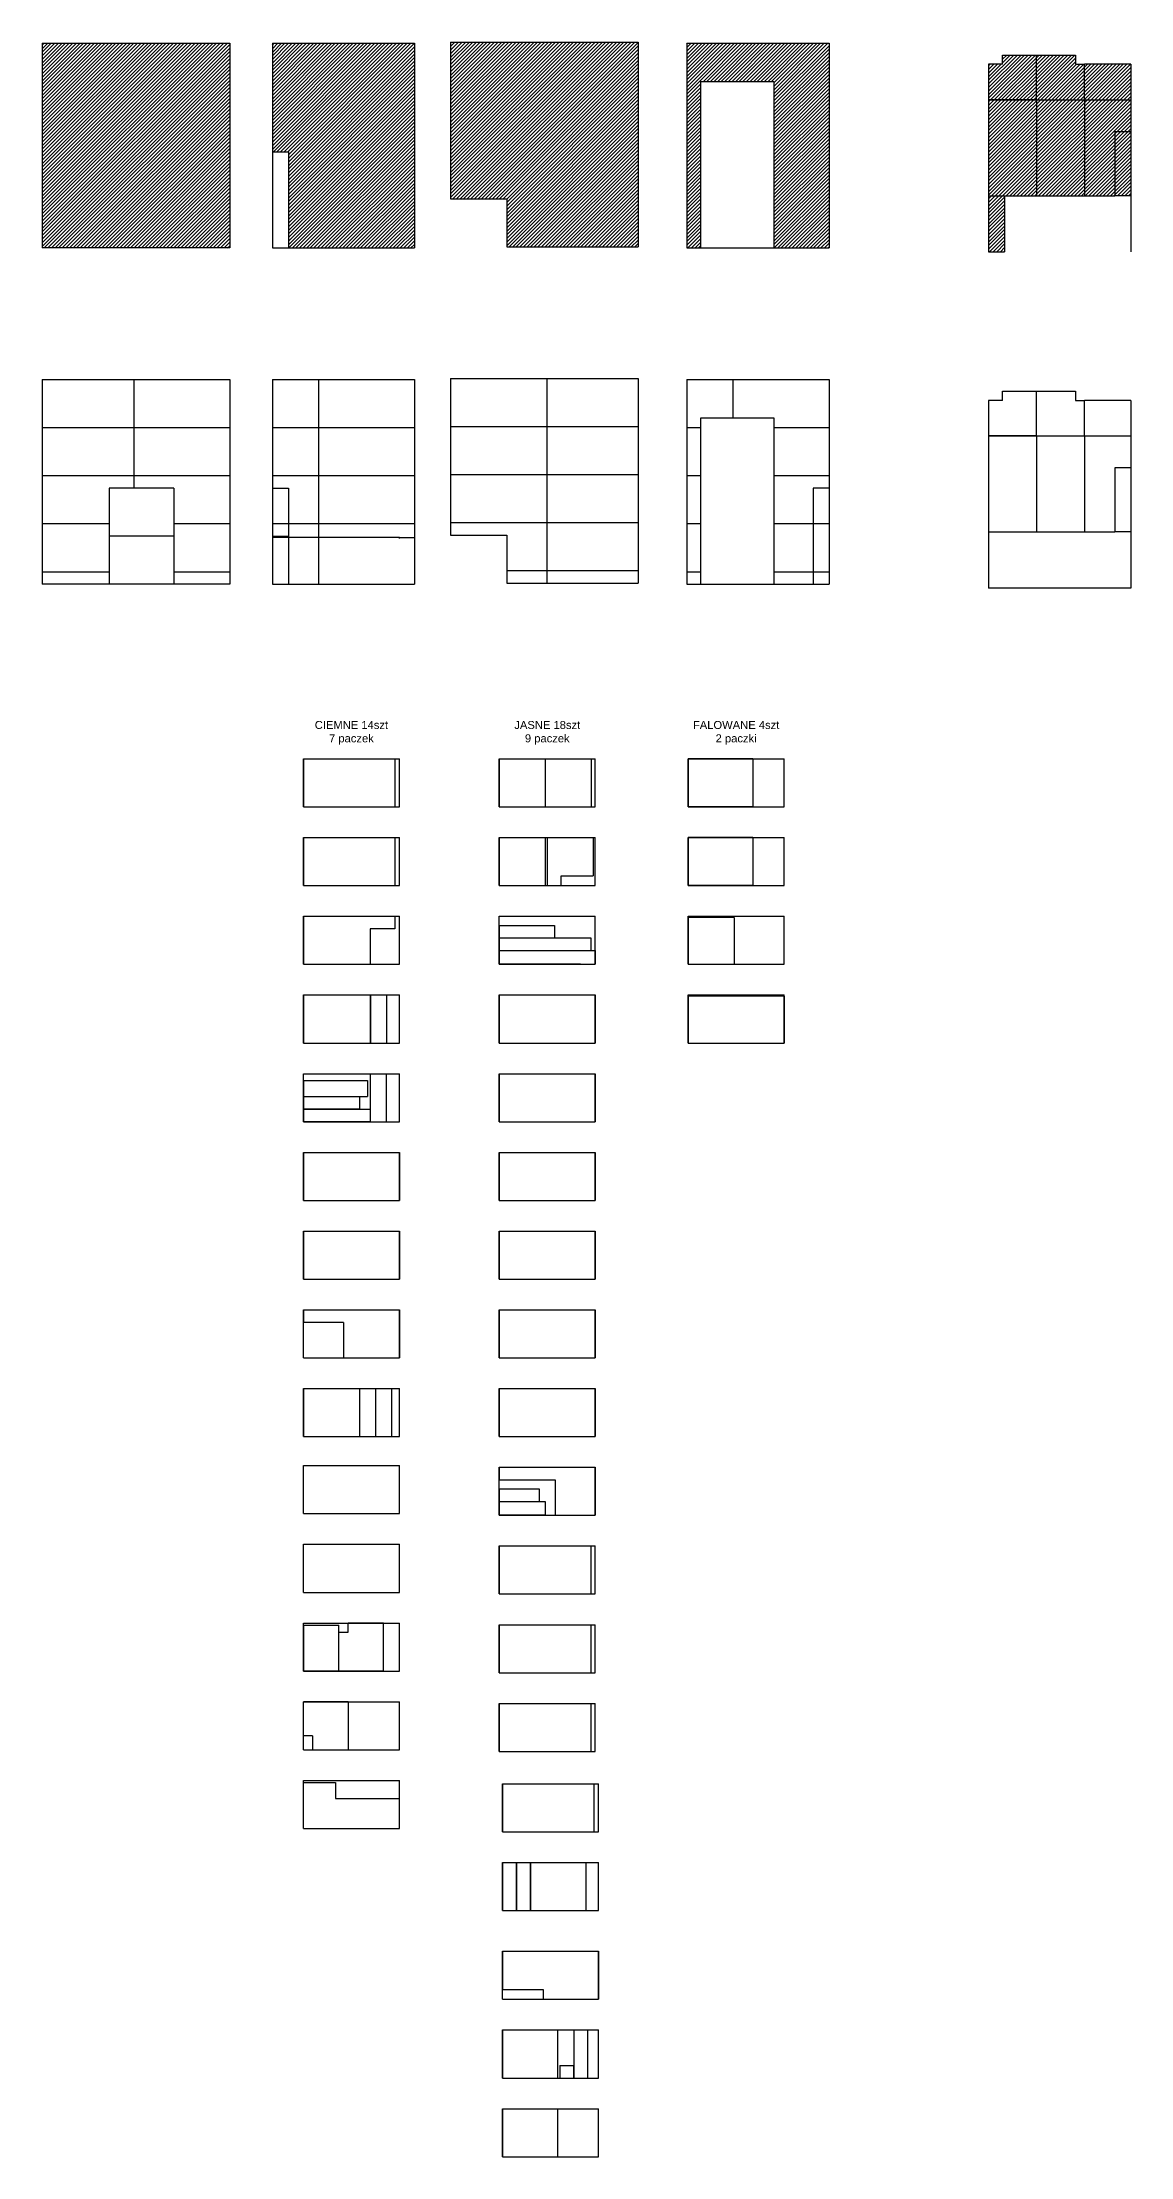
# Model space of a CAD drawing. Header units: millimetres. Extents: x 169 to 4368, y -1049 to 1924.
# Drawn here: x 3009 to 4368, y -1049 to 1593 of the extents above; entities that cross this region are included whole.
import ezdxf

# ---------------------------------------------------------------- set-up
doc = ezdxf.new("R2010")
doc.units = ezdxf.units.MM
doc.layers.add('Płytki', color=161, linetype='Continuous')

# ---------------------------------------------------------------- blocks, each defined once
blk = doc.blocks.new('Z$W@#11007')
for p, q in [((0, 0), (0, 60)), ((0, 60), (120, 60)), ((120, 0), (120, 60)), ((0, 0), (120, 0))]:
    blk.add_line(p, q)
blk = doc.blocks.new('Z$W@#4361')
at = {"layer": 'Płytki'}
for p, q in [((0, 120), (57.5, 120)), ((0, 120), (0, 0)), ((57.5, 120), (57.5, 80)), ((57.5, 80), (37.5, 80)), ((37.5, 80), (37.5, 0)), ((0, 0), (37.5, 0))]:
    blk.add_line(p, q, dxfattribs=at)
blk = doc.blocks.new('Z$W@#16376')
at = {"layer": 'Płytki'}
for p, q in [((20, 80), (0, 80)), ((0, 80), (0, 0)), ((20, 80), (20, 0)), ((20, 0), (0, 0))]:
    blk.add_line(p, q, dxfattribs=at)
blk = doc.blocks.new('Z$W@#27921')
at = {"layer": 'Płytki'}
for p, q in [((17.5, 44.3), (17.5, 55.8)), ((17.5, 55.8), (60, 55.8)), ((60, 0), (60, 55.8)), ((17.5, 44.3), (0, 44.3)), ((0, 44.3), (0, 0)), ((60, 0), (0, 0))]:
    blk.add_line(p, q, dxfattribs=at)
blk = doc.blocks.new('Z$W@#22030')
at = {"layer": 'Płytki'}
for p, q in [((0, 0), (0, 55.8)), ((0, 55.8), (48.45, 55.8)), ((48.45, 55.8), (48.45, 44.3)), ((48.45, 44.3), (60, 44.3)), ((60, 0), (60, 44.3)), ((0, 0), (60, 0))]:
    blk.add_line(p, q, dxfattribs=at)
blk = doc.blocks.new('Z$W@#20940')
at = {"layer": 'Płytki'}
for p, q in [((57.5, 44.3), (0, 44.3)), ((0, 0), (0, 44.3)), ((57.5, 44.3), (57.5, 0)), ((0, 0), (57.5, 0))]:
    blk.add_line(p, q, dxfattribs=at)
blk = doc.blocks.new('Z$W@#32261')
at = {"layer": 'Płytki'}
for p, q in [((82.2, -21.9), (82.2, -91.9)), ((259.7, -21), (259.7, -91.9)), ((259.7, -91.9), (82.2, -91.9))]:
    blk.add_line(p, q, dxfattribs=at)
for name, p in [('Z$W@#27921', (82.2, 98.1)), ('Z$W@#22030', (142.2, 98.1)), ('Z$W@#20940', (202.2, 98.1)), ('Z$W@#4361', (202.2, -21.9)), ('Z$W@#16376', (239.7, -21.9))]:
    blk.add_blockref(name, p, dxfattribs=at)
at = {"layer": 'Płytki', "rotation": -90.00000000000001}
for p in [(82.2, 98.1), (142.2, 98.1)]:
    blk.add_blockref('Z$W@#11007', p, dxfattribs=at)
blk = doc.blocks.new('Z$W@#31088')
for p, q in [((0, 0), (0, 60)), ((0, 60), (120, 60)), ((120, 0), (120, 60)), ((0, 0), (120, 0))]:
    blk.add_line(p, q)
blk = doc.blocks.new('Z$W@#18045')
at = {"layer": 'Płytki'}
for p, q in [((0, 60), (0, 0)), ((0, 60), (114.3, 60)), ((114.3, 60), (114.3, 0)), ((0, 0), (114.3, 0))]:
    blk.add_line(p, q, dxfattribs=at)
blk = doc.blocks.new('Z$W@#22759')
at = {"layer": 'Płytki'}
for p, q in [((0, 60), (0, 0)), ((0, 60), (114.3, 60)), ((114.3, 60), (114.3, 0)), ((0, 0), (114.3, 0))]:
    blk.add_line(p, q, dxfattribs=at)
blk = doc.blocks.new('Z$W@#25361')
at = {"layer": 'Płytki'}
for p, q in [((0, 60), (0, 0)), ((0, 60), (114.3, 60)), ((114.3, 60), (114.3, 44.3)), ((83.3, 44.3), (83.3, 0)), ((114.3, 44.3), (83.3, 44.3)), ((0, 0), (83.3, 0))]:
    blk.add_line(p, q, dxfattribs=at)
blk = doc.blocks.new('Z$W@#11937')
at = {"layer": 'Płytki'}
for p, q in [((0, 60), (0, 0)), ((0, 60), (83.3, 60)), ((83.3, 60), (83.3, 0)), ((0, 0), (83.3, 0))]:
    blk.add_line(p, q, dxfattribs=at)
blk = doc.blocks.new('Z$W@#22444')
at = {"layer": 'Płytki'}
for p, q in [((0, 15.7), (0, 0)), ((0, 15.7), (83.3, 15.7)), ((83.3, 0), (0, 0)), ((83.3, 15.7), (83.3, 0))]:
    blk.add_line(p, q, dxfattribs=at)
blk = doc.blocks.new('Z$W@#26266')
at = {"layer": 'Płytki'}
for p, q in [((0, 60), (0, 0)), ((0, 60), (120, 60)), ((120, 60), (120, 0)), ((0, 0), (120, 0))]:
    blk.add_line(p, q, dxfattribs=at)
blk = doc.blocks.new('Z$W@#25380')
at = {"layer": 'Płytki'}
for p, q in [((0, 60), (0, 0)), ((0, 60), (120, 60)), ((120, 60), (120, 0)), ((0, 0), (120, 0))]:
    blk.add_line(p, q, dxfattribs=at)
blk = doc.blocks.new('Z$W@#13917')
at = {"layer": 'Płytki'}
for p, q in [((0, 60), (0, 44.3)), ((0, 60), (120, 60)), ((120, 60), (120, 0)), ((50, 44.3), (0, 44.3)), ((50, 44.3), (50, 0)), ((50, 0), (120, 0))]:
    blk.add_line(p, q, dxfattribs=at)
blk = doc.blocks.new('Z$W@#30254')
at = {"layer": 'Płytki'}
for p, q in [((0, 60), (0, 0)), ((0, 60), (70, 60)), ((70, 60), (70, 0)), ((0, 0), (70, 0))]:
    blk.add_line(p, q, dxfattribs=at)
blk = doc.blocks.new('Z$W@#31819')
at = {"layer": 'Płytki'}
for p, q in [((0, 15.7), (0, 0)), ((0, 15.7), (70, 15.7)), ((70, 0), (0, 0)), ((70, 15.7), (70, 0))]:
    blk.add_line(p, q, dxfattribs=at)
blk = doc.blocks.new('Z$W@#6873')
at = {"layer": 'Płytki'}
for p, q in [((0, 60), (0, 0)), ((81, 60), (0, 60)), ((81, 60), (81, 0)), ((81, 0), (0, 0))]:
    blk.add_line(p, q, dxfattribs=at)
blk = doc.blocks.new('Z$W@#22718')
at = {"layer": 'Płytki'}
for p, q in [((81, 60), (0, 60)), ((0, 60), (0, 0)), ((81, 60), (81, 0)), ((81, 0), (0, 0))]:
    blk.add_line(p, q, dxfattribs=at)
blk = doc.blocks.new('Z$W@#20249')
at = {"layer": 'Płytki'}
for p, q in [((57.5, 58.5), (0, 58.5)), ((0, 58.5), (0, 0)), ((57.5, 58.5), (57.5, 0)), ((0, 0), (57.5, 0))]:
    blk.add_line(p, q, dxfattribs=at)
blk = doc.blocks.new('Z$W@#13133')
at = {"layer": 'Płytki'}
for p, q in [((120, 58.5), (0, 58.5)), ((0, 58.5), (0, 0)), ((120, 58.5), (120, 0)), ((0, 0), (120, 0))]:
    blk.add_line(p, q, dxfattribs=at)
blk = doc.blocks.new('Z$W@#24025')
at = {"layer": 'Płytki'}
for p, q in [((0, 60), (0, 0)), ((0, 60), (57.5, 60)), ((57.5, 60), (57.5, 0)), ((0, 0), (57.5, 0))]:
    blk.add_line(p, q, dxfattribs=at)
blk = doc.blocks.new('Z$W@#16974')
at = {"layer": 'Płytki'}
for p, q in [((0, 60), (0, 0)), ((0, 60), (57.5, 60)), ((57.5, 60), (57.5, 0)), ((0, 0), (57.5, 0))]:
    blk.add_line(p, q, dxfattribs=at)
blk = doc.blocks.new('Z$W@#6598')
at = {"layer": 'Płytki'}
for p, q in [((0, 60), (0, 0)), ((0, 60), (57.5, 60)), ((57.5, 60), (57.5, 0)), ((0, 0), (57.5, 0))]:
    blk.add_line(p, q, dxfattribs=at)
blk = doc.blocks.new('Z$W@#18350')
at = {"layer": 'Płytki'}
for p, q in [((0, 17.2), (120, 17.2)), ((0, 17.2), (0, 0)), ((101.5, 0), (0, 0)), ((101.5, 0), (120, 0)), ((120, 17.2), (120, 0))]:
    blk.add_line(p, q, dxfattribs=at)
blk = doc.blocks.new('Z$W@#30802')
at = {"layer": 'Płytki'}
for p, q in [((0, 60), (0, 0)), ((0, 60), (120, 60)), ((120, 60), (120, 0)), ((0, 0), (120, 0))]:
    blk.add_line(p, q, dxfattribs=at)
blk = doc.blocks.new('Z$W@#30942')
at = {"layer": 'Płytki'}
for p, q in [((0, 60), (0, 0)), ((0, 60), (120, 60)), ((120, 60), (120, 0)), ((0, 0), (120, 0))]:
    blk.add_line(p, q, dxfattribs=at)
blk = doc.blocks.new('Z$W@#26236')
at = {"layer": 'Płytki'}
for p, q in [((0, 60), (0, 0)), ((0, 60), (120, 60)), ((120, 60), (120, 0)), ((0, 0), (120, 0))]:
    blk.add_line(p, q, dxfattribs=at)
blk = doc.blocks.new('Z$W@#10444')
at = {"layer": 'Płytki'}
for p, q in [((0, 60), (0, 0)), ((0, 60), (120, 60)), ((120, 60), (120, 0)), ((0, 0), (120, 0))]:
    blk.add_line(p, q, dxfattribs=at)
blk = doc.blocks.new('Z$W@#30629')
at = {"layer": 'Płytki'}
for p, q in [((0, 60), (0, 0)), ((0, 60), (120, 60)), ((120, 60), (120, 0)), ((0, 0), (120, 0))]:
    blk.add_line(p, q, dxfattribs=at)
blk = doc.blocks.new('Z$W@#9792')
at = {"layer": 'Płytki'}
for p, q in [((0, 60), (0, 0)), ((0, 60), (120, 60)), ((120, 60), (120, 0)), ((0, 0), (120, 0))]:
    blk.add_line(p, q, dxfattribs=at)
blk = doc.blocks.new('Z$W@#24235')
at = {"layer": 'Płytki'}
for p, q in [((0, 60), (0, 44.3)), ((0, 60), (120, 60)), ((120, 60), (120, 0)), ((0, 44.3), (70, 44.3)), ((70, 44.3), (70, 0)), ((70, 0), (120, 0))]:
    blk.add_line(p, q, dxfattribs=at)
blk = doc.blocks.new('Z$W@#32219')
at = {"layer": 'Płytki'}
for p, q in [((0, 60), (114.3, 60)), ((0, 60), (0, 0)), ((114.3, 60), (114.3, 0)), ((0, 0), (114.3, 0))]:
    blk.add_line(p, q, dxfattribs=at)
blk = doc.blocks.new('Z$W@#27254')
at = {"layer": 'Płytki'}
for p, q in [((0, 60), (114.3, 60)), ((0, 60), (0, 0)), ((114.3, 60), (114.3, 0)), ((0, 0), (114.3, 0))]:
    blk.add_line(p, q, dxfattribs=at)
blk = doc.blocks.new('Z$W@#19950')
at = {"layer": 'Płytki'}
for p, q in [((0, 60), (114.3, 60)), ((0, 60), (0, 0)), ((114.3, 60), (114.3, 0)), ((0, 0), (114.3, 0))]:
    blk.add_line(p, q, dxfattribs=at)
blk = doc.blocks.new('Z$W@#10334')
at = {"layer": 'Płytki'}
for p, q in [((0, 60), (114.3, 60)), ((0, 60), (0, 0)), ((114.3, 60), (114.3, 0)), ((0, 0), (114.3, 0))]:
    blk.add_line(p, q, dxfattribs=at)
blk = doc.blocks.new('Z$W@#18553')
at = {"layer": 'Płytki'}
for p, q in [((0, 15.7), (114.3, 15.7)), ((0, 15.7), (0, 0)), ((0, 0), (114.3, 0)), ((114.3, 15.7), (114.3, 0))]:
    blk.add_line(p, q, dxfattribs=at)
blk = doc.blocks.new('Z$W@#17249')
at = {"layer": 'Płytki'}
for p, q in [((0, 60), (17.5, 60)), ((0, 60), (0, 0)), ((17.5, 0), (17.5, 60)), ((0, 0), (17.5, 0))]:
    blk.add_line(p, q, dxfattribs=at)
blk = doc.blocks.new('Z$W@#21448')
at = {"layer": 'Płytki'}
for p, q in [((0, 60), (17.5, 60)), ((0, 60), (0, 0)), ((17.5, 0), (17.5, 60)), ((0, 0), (17.5, 0))]:
    blk.add_line(p, q, dxfattribs=at)
blk = doc.blocks.new('Z$W@#4623')
at = {"layer": 'Płytki'}
for p, q in [((0, 60), (120, 60)), ((0, 60), (0, 12.3)), ((120, 60), (120, 0)), ((0, 12.3), (51, 12.3)), ((51, 12.3), (51, 0)), ((51, 0), (120, 0))]:
    blk.add_line(p, q, dxfattribs=at)
blk = doc.blocks.new('Z$W@#31412')
at = {"layer": 'Płytki'}
for p, q in [((0, 60), (69, 60)), ((0, 60), (0, 0)), ((69, 60), (69, 0)), ((0, 0), (69, 0))]:
    blk.add_line(p, q, dxfattribs=at)
blk = doc.blocks.new('Z$W@#8505')
at = {"layer": 'Płytki'}
for p, q in [((0, 60), (69, 60)), ((0, 60), (0, 0)), ((69, 60), (69, 0)), ((0, 0), (69, 0))]:
    blk.add_line(p, q, dxfattribs=at)
blk = doc.blocks.new('Z$W@#15254')
at = {"layer": 'Płytki'}
for p, q in [((0, 15.7), (69, 15.7)), ((0, 15.7), (0, 0)), ((0, 0), (69, 0)), ((69, 15.7), (69, 0))]:
    blk.add_line(p, q, dxfattribs=at)
blk = doc.blocks.new('Z$W@#941')
at = {"layer": 'Płytki'}
for p, q in [((0, 17.2), (57.5, 17.2)), ((0, 17.2), (0, 0)), ((57.5, 0), (0, 0)), ((57.5, 17.2), (57.5, 0))]:
    blk.add_line(p, q, dxfattribs=at)
blk = doc.blocks.new('Z$W@#17551')
at = {"layer": 'Płytki'}
for p, q in [((0, 15.7), (0, 0)), ((0, 15.7), (50, 15.7)), ((0, 0), (50, 0)), ((50, 15.7), (50, 0))]:
    blk.add_line(p, q, dxfattribs=at)
blk = doc.blocks.new('Z$W@#17116')
at = {"layer": 'Płytki'}
for p, q in [((0, 60), (0, 0)), ((0, 60), (57.5, 60)), ((57.5, 60), (57.5, 12.3)), ((0, 0), (17.5, 0)), ((17.5, 0), (17.5, 12.3)), ((17.5, 12.3), (57.5, 12.3))]:
    blk.add_line(p, q, dxfattribs=at)
blk = doc.blocks.new('Z$W@#15764')
at = {"layer": 'Płytki'}
for p, q in [((0, 15.7), (17.5, 15.7)), ((0, 15.7), (0, 0)), ((0, 0), (17.5, 0)), ((17.5, 0), (17.5, 15.7))]:
    blk.add_line(p, q, dxfattribs=at)
blk = doc.blocks.new('Z$W@#7037')
at = {"layer": 'Płytki'}
for p, q in [((0, 60), (17.5, 60)), ((0, 60), (0, 0)), ((17.5, 0), (17.5, 60)), ((0, 0), (17.5, 0))]:
    blk.add_line(p, q, dxfattribs=at)
blk = doc.blocks.new('Z$W@#8896')
at = {"layer": 'Płytki'}
for p, q in [((0, 60), (69, 60)), ((0, 60), (0, 0)), ((69, 60), (69, 0)), ((0, 0), (69, 0))]:
    blk.add_line(p, q, dxfattribs=at)
blk = doc.blocks.new('Z$W@#429')
at = {"layer": 'Płytki'}
for p, q in [((0, 60), (0, 0)), ((0, 60), (20, 60)), ((20, 60), (20, 0)), ((0, 0), (20, 0))]:
    blk.add_line(p, q, dxfattribs=at)
blk = doc.blocks.new('Z$W@#22913')
at = {"layer": 'Płytki'}
for p, q in [((0, 60), (0, 0)), ((0, 60), (20, 60)), ((20, 60), (20, 0)), ((0, 0), (20, 0))]:
    blk.add_line(p, q, dxfattribs=at)
blk = doc.blocks.new('Z$W@#18834')
at = {"layer": 'Płytki'}
for p, q in [((0, 60), (0, 0)), ((0, 60), (20, 60)), ((20, 60), (20, 0)), ((0, 0), (20, 0))]:
    blk.add_line(p, q, dxfattribs=at)

msp = doc.modelspace()

# ---------------------------------------------------------------- hatches: boundary and pattern name
h = msp.add_hatch()
h.set_pattern_fill('ANSI31', color=256, style=0)
h.paths.add_polyline_path([(3518.745, 1593.401), (3518.745, 1397.701), (3588.745, 1397.701), (3588.745, 1337.701), (3753.045, 1337.701), (3753.045, 1593.401)])
h.paths.add_polyline_path([(3008.775, 1592.098), (3008.775, 1336.398), (3243.075, 1336.398), (3243.075, 1592.098)])
h.paths.add_polyline_path([(3296.075, 1592.098), (3473.575, 1592.098), (3473.575, 1336.398), (3316.075, 1336.398), (3316.075, 1456.398), (3296.075, 1456.398)])
h.paths.add_polyline_path([(3813.875, 1592.098), (3991.375, 1592.098), (3991.375, 1336.398), (3922.375, 1336.398), (3922.375, 1544.398), (3831.375, 1544.398), (3831.375, 1336.398), (3813.875, 1336.398)])
h.paths.add_polyline_path([(4190.565, 1521.687), (4190.565, 1401.687), (4210.565, 1401.687), (4250.565, 1401.687), (4250.565, 1521.687)])
h.paths.add_polyline_path([(4250.565, 1401.687), (4310.565, 1401.687), (4310.565, 1521.687), (4250.565, 1521.687)])
h.paths.add_polyline_path([(4310.565, 1401.687), (4310.565, 1521.687), (4368.065, 1521.687), (4368.065, 1481.687), (4348.065, 1481.687), (4348.065, 1401.687)])
h.paths.add_polyline_path([(4250.565, 1521.687), (4310.565, 1521.687), (4310.565, 1565.987), (4299.015, 1565.987), (4299.015, 1577.487), (4250.565, 1577.487)])
h.paths.add_polyline_path([(4190.565, 1565.987), (4190.565, 1521.687), (4250.565, 1521.687), (4250.565, 1577.487), (4208.065, 1577.487), (4208.065, 1565.987)])
h.paths.add_polyline_path([(4310.565, 1521.687), (4310.565, 1565.987), (4368.065, 1565.987), (4368.065, 1521.687)])
h.paths.add_polyline_path([(4348.065, 1481.687), (4348.065, 1401.687), (4368.065, 1401.687), (4368.065, 1402.58), (4368.065, 1481.687)])
h.paths.add_polyline_path([(4190.565, 1401.687), (4190.565, 1331.687), (4210.565, 1331.687), (4210.565, 1401.687)])

# ---------------------------------------------------------------- linework, layer by layer
msp.add_line((4190.565, 1331.687), (4210.565, 1331.687))
at = {"layer": 'Płytki'}
for p, q in [((3008.775, 1592.098), (3008.775, 1336.398)), ((3008.775, 1592.098), (3243.075, 1592.098)), ((3243.075, 1592.098), (3243.075, 1336.398)), ((3296.075, 1592.098), (3296.075, 1336.398)), ((3296.075, 1592.098), (3473.575, 1592.098)), ((3473.575, 1592.098), (3473.575, 1336.398)), ((3518.745, 1593.401), (3518.745, 1397.701)), ((3518.745, 1593.401), (3753.045, 1593.401)), ((3753.045, 1593.401), (3753.045, 1337.701)), ((3813.875, 1592.098), (3813.875, 1336.398)), ((3813.875, 1592.098), (3991.375, 1592.098)), ((3991.375, 1592.098), (3991.375, 1336.398)), ((4208.065, 1577.487), (4299.015, 1577.487)), ((3831.375, 1336.398), (3831.375, 1544.398)), ((3831.375, 1544.398), (3922.375, 1544.398)), ((3922.375, 1544.398), (3922.375, 1336.398)), ((3296.075, 1456.398), (3316.075, 1456.398)), ((3316.075, 1456.398), (3316.075, 1336.398)), ((4190.565, 1401.687), (4190.565, 1331.687)), ((4210.565, 1401.687), (4210.565, 1331.687)), ((4368.065, 1402.58), (4368.065, 1331.687)), ((3518.745, 1397.701), (3588.745, 1397.701)), ((3588.745, 1397.701), (3588.745, 1337.701)), ((3243.075, 1336.398), (3008.775, 1336.398)), ((3296.075, 1336.398), (3473.575, 1336.398)), ((3588.745, 1337.701), (3753.045, 1337.701)), ((3813.875, 1336.398), (3991.375, 1336.398)), ((3008.775, 1171.937), (3008.775, 916.237)), ((3008.775, 1171.937), (3243.075, 1171.937)), ((3123.075, 1171.937), (3123.075, 1036.237)), ((3243.075, 1171.937), (3243.075, 916.237)), ((3296.075, 1171.937), (3296.075, 916.237)), ((3296.075, 1171.937), (3473.575, 1171.937)), ((3353.575, 1171.937), (3353.575, 916.237)), ((3473.575, 1171.937), (3473.575, 916.237)), ((3518.745, 1173.24), (3518.745, 977.54)), ((3518.745, 1173.24), (3753.045, 1173.24)), ((3638.745, 1173.24), (3638.745, 917.54)), ((3753.045, 1173.24), (3753.045, 917.54)), ((3813.875, 1171.937), (3813.875, 916.237)), ((3813.875, 1171.937), (3991.375, 1171.937)), ((3871.375, 1171.937), (3871.375, 1124.237)), ((3991.375, 1171.937), (3991.375, 916.237)), ((4208.065, 1157.325), (4299.015, 1157.325)), ((3008.775, 1111.937), (3243.075, 1111.937)), ((3296.075, 1111.937), (3473.575, 1111.937)), ((3518.745, 1113.24), (3753.045, 1113.24)), ((3813.875, 1111.937), (3831.375, 1111.937)), ((3831.375, 916.237), (3831.375, 1124.237)), ((3831.375, 1124.237), (3922.375, 1124.237)), ((3922.375, 1124.237), (3922.375, 916.237)), ((3922.375, 1111.937), (3991.375, 1111.937)), ((3008.775, 1051.937), (3243.075, 1051.937)), ((3092.075, 1036.237), (3092.075, 916.237)), ((3173.075, 1036.237), (3092.075, 1036.237)), ((3173.075, 1036.237), (3173.075, 916.237)), ((3296.075, 1051.937), (3473.575, 1051.937)), ((3296.075, 1036.237), (3316.075, 1036.237)), ((3316.075, 1036.237), (3316.075, 916.237)), ((3518.745, 1053.24), (3753.045, 1053.24)), ((3813.875, 1051.937), (3831.375, 1051.937)), ((3922.375, 1051.937), (3991.375, 1051.937)), ((3971.375, 1036.237), (3971.375, 916.237)), ((3991.375, 1036.237), (3971.375, 1036.237)), ((3008.775, 991.937), (3092.075, 991.937)), ((3173.075, 991.937), (3243.075, 991.937)), ((3296.075, 991.937), (3473.575, 991.937)), ((3518.745, 993.24), (3753.045, 993.24)), ((3518.745, 977.54), (3588.745, 977.54)), ((3588.745, 977.54), (3588.745, 917.54)), ((3813.875, 991.937), (3831.375, 991.937)), ((3922.375, 991.937), (3991.375, 991.937)), ((3173.075, 976.237), (3092.075, 976.237)), ((3296.075, 976.237), (3316.075, 976.237)), ((3455.075, 974.737), (3296.075, 974.737)), ((3455.075, 974.737), (3473.575, 974.737)), ((3455.075, 973.237), (3455.075, 974.737)), ((3008.775, 931.937), (3092.075, 931.937)), ((3173.075, 931.937), (3243.075, 931.937)), ((3588.745, 933.24), (3753.045, 933.24)), ((3813.875, 931.937), (3831.375, 931.937)), ((3922.375, 931.937), (3991.375, 931.937)), ((3243.075, 916.237), (3008.775, 916.237)), ((3296.075, 916.237), (3473.575, 916.237)), ((3588.745, 917.54), (3753.045, 917.54)), ((3813.875, 916.237), (3991.375, 916.237))]:
    msp.add_line(p, q, dxfattribs=at)

# ---------------------------------------------------------------- block references
for name, p in [('Z$W@#31088', (3334.828, 638.062)), ('Z$W@#18045', (3334.828, 638.062)), ('Z$W@#31088', (3579.445, 638.062)), ('Z$W@#24025', (3579.445, 638.062)), ('Z$W@#16974', (3636.945, 638.062)), ('Z$W@#31088', (3815.281, 638.062)), ('Z$W@#6873', (3815.281, 638.062)), ('Z$W@#31088', (3334.828, 539.713)), ('Z$W@#22759', (3334.828, 539.713)), ('Z$W@#31088', (3579.445, 539.713)), ('Z$W@#6598', (3579.445, 539.713)), ('Z$W@#17116', (3639.445, 539.713)), ('Z$W@#31088', (3815.281, 539.713)), ('Z$W@#22718', (3815.281, 539.713)), ('Z$W@#31088', (3334.828, 441.365)), ('Z$W@#25361', (3334.828, 441.365)), ('Z$W@#31088', (3579.445, 441.365)), ('Z$W@#15254', (3579.445, 474.265)), ('Z$W@#31088', (3815.281, 441.365)), ('Z$W@#20249', (3815.281, 441.365)), ('Z$W@#18553', (3579.445, 458.565)), ('Z$W@#18350', (3579.445, 441.365)), ('Z$W@#31088', (3334.828, 343.016)), ('Z$W@#11937', (3334.828, 343.016)), ('Z$W@#429', (3418.531, 343.016)), ('Z$W@#31088', (3579.445, 343.016)), ('Z$W@#30802', (3579.445, 343.016)), ('Z$W@#31088', (3815.281, 343.016)), ('Z$W@#13133', (3815.281, 343.016)), ('Z$W@#31088', (3334.828, 244.667)), ('Z$W@#22913', (3418.128, 244.667)), ('Z$W@#31088', (3579.445, 244.667)), ('Z$W@#30942', (3579.445, 244.667)), ('Z$W@#31819', (3334.828, 260.367)), ('Z$W@#22444', (3334.828, 244.667)), ('Z$W@#31088', (3334.828, 146.319)), ('Z$W@#26266', (3334.828, 146.319)), ('Z$W@#31088', (3579.445, 146.319)), ('Z$W@#26236', (3579.445, 146.319)), ('Z$W@#31088', (3334.828, 47.97)), ('Z$W@#25380', (3334.828, 47.97)), ('Z$W@#31088', (3579.445, 47.97)), ('Z$W@#10444', (3579.445, 47.97)), ('Z$W@#31088', (3334.828, -50.378)), ('Z$W@#13917', (3334.828, -50.378)), ('Z$W@#31088', (3579.445, -50.378)), ('Z$W@#30629', (3579.445, -50.378)), ('Z$W@#31088', (3334.828, -148.727)), ('Z$W@#30254', (3334.828, -148.727)), ('Z$W@#22913', (3404.828, -148.727)), ('Z$W@#18834', (3424.828, -148.727)), ('Z$W@#31088', (3579.445, -148.727)), ('Z$W@#9792', (3579.445, -148.727)), ('Z$W@#31088', (3334.828, -245.008)), ('Z$W@#31088', (3579.445, -247.076)), ('Z$W@#24235', (3579.445, -247.076)), ('Z$W@#17551', (3579.445, -229.876)), ('Z$W@#941', (3579.445, -247.076)), ('Z$W@#31088', (3334.828, -343.357)), ('Z$W@#31088', (3579.445, -345.424)), ('Z$W@#32219', (3579.445, -345.424)), ('Z$W@#31088', (3334.828, -441.706)), ('Z$W@#31088', (3579.445, -443.773)), ('Z$W@#27254', (3579.445, -443.773)), ('Z$W@#31088', (3334.828, -540.054)), ('Z$W@#31088', (3579.445, -542.122)), ('Z$W@#19950', (3579.445, -542.122)), ('Z$W@#31088', (3334.828, -638.403)), ('Z$W@#31088', (3583.388, -642.67)), ('Z$W@#10334', (3583.388, -642.67)), ('Z$W@#31088', (3583.388, -741.019)), ('Z$W@#17249', (3583.388, -741.019)), ('Z$W@#21448', (3600.888, -741.019)), ('Z$W@#8896', (3618.388, -741.019)), ('Z$W@#31088', (3583.388, -851.834)), ('Z$W@#4623', (3583.388, -851.834)), ('Z$W@#31088', (3583.388, -950.183)), ('Z$W@#31412', (3583.388, -950.183)), ('Z$W@#7037', (3672.618, -950.183)), ('Z$W@#15764', (3655.118, -950.183)), ('Z$W@#31088', (3583.388, -1048.531)), ('Z$W@#8505', (3583.388, -1048.531))]:
    msp.add_blockref(name, p)
for name, p in [('Z$W@#27921', (4190.565, 1521.687)), ('Z$W@#22030', (4250.565, 1521.687)), ('Z$W@#20940', (4310.565, 1521.687)), ('Z$W@#4361', (4310.565, 1401.687)), ('Z$W@#16376', (4348.065, 1401.687)), ('Z$W@#32261', (4108.356, 1003.437)), ('Z$W@#11007', (3334.828, -245.008)), ('Z$W@#11007', (3334.828, -343.357))]:
    msp.add_blockref(name, p, dxfattribs=at)
for name, p, rotation in [('Z$W@#11007', (4190.565, 1521.687), -90.00000000000001), ('Z$W@#11007', (4250.565, 1521.687), -90.00000000000001), ('Z$W@#16376', (3414.828, 276.067), 90), ('Z$W@#20940', (3379.128, -441.706), 90), ('Z$W@#22030', (3434.928, -441.706), 90), ('Z$W@#27921', (3390.628, -540.054), 90), ('Z$W@#4361', (3454.828, -638.403), 90)]:
    msp.add_blockref(name, p, dxfattribs=dict(at, rotation=rotation))

# ---------------------------------------------------------------- texts
at = {"char_height": 10, "width": 120.00459, "attachment_point": 5}
for s, insert in [('{\\fArial|b0|i0|c238|p0;CIEMNE 14szt\\P7 paczek}', (3394.83, 730.554)), ('{\\fArial|b0|i0|c238|p0;JASNE 18szt\\P9 paczek}', (3639.448, 730.554)), ('{\\fArial|b0|i0|c238|p0;FALOWANE 4szt\\P2 paczki}', (3875.284, 730.554))]:
    msp.add_mtext(s, dxfattribs=dict(at, insert=insert))

doc.saveas('drawing.dxf')
